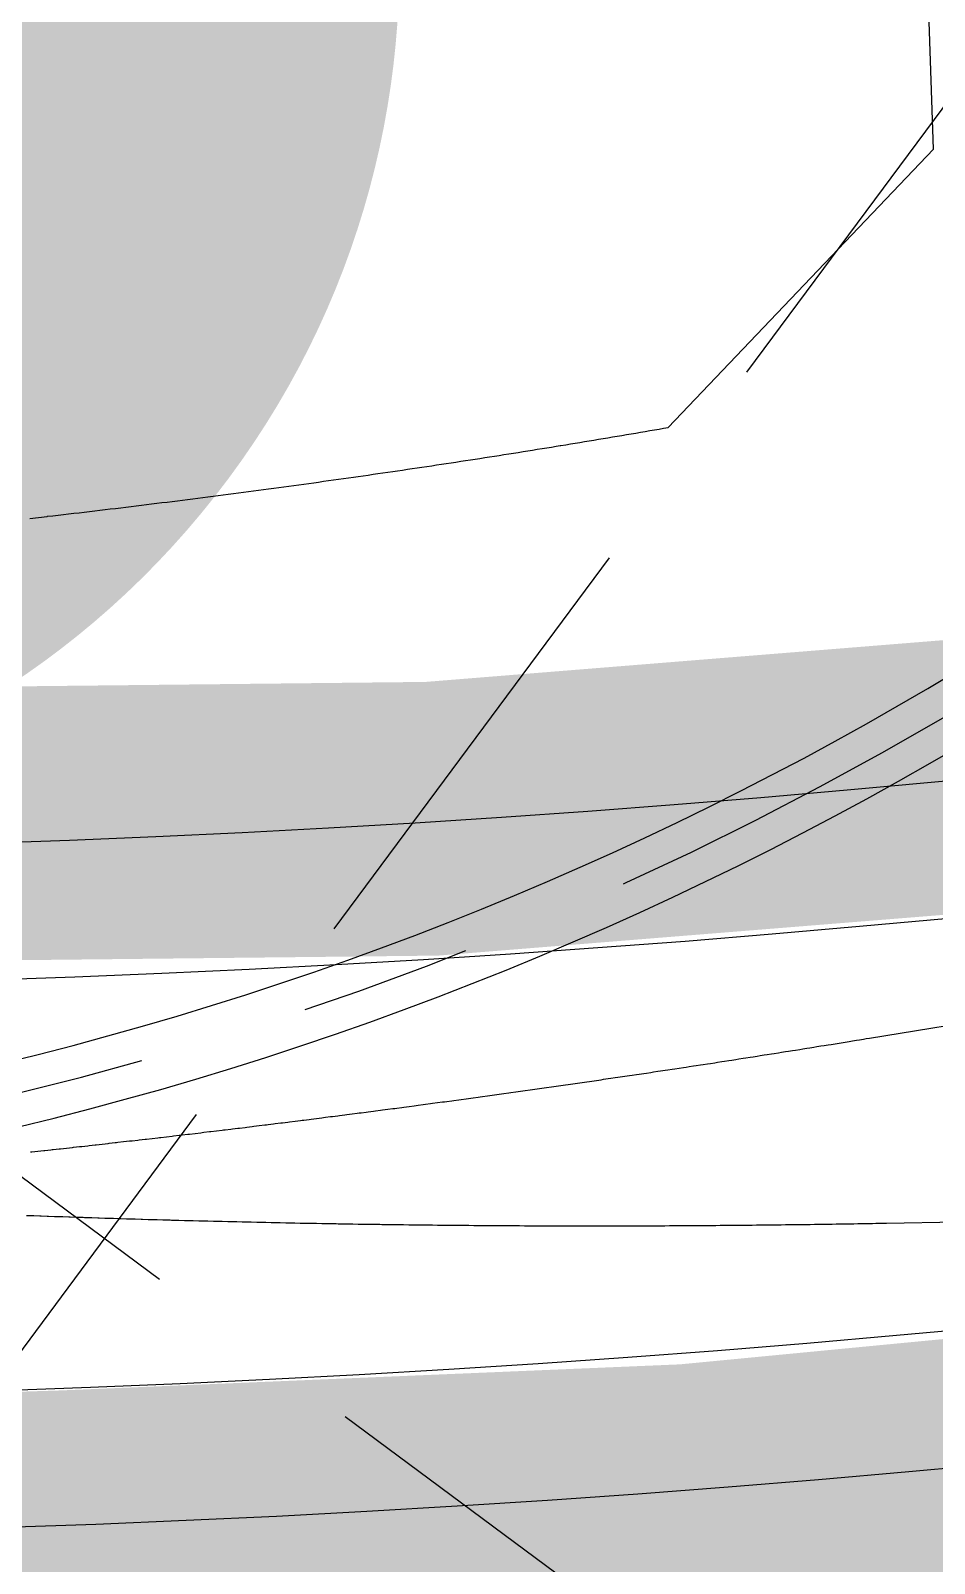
# Model space of a CAD drawing. Header units: feet. Extents: x 2260 to 6199, y 3666 to 7344.
# Drawn here: x 4580.53 to 4606.93, y 5883.81 to 5928.59 of the extents above; entities that cross this region are included whole.
import ezdxf

# ---------------------------------------------------------------- set-up
doc = ezdxf.new("R2010")
doc.units = ezdxf.units.FT
doc.header["$LTSCALE"] = 40
doc.header["$MEASUREMENT"] = 0
doc.linetypes.add('CENTER2', pattern=[1.125, 0.75, -0.125, 0.125, -0.125])
doc.linetypes.add('HIDDEN', pattern=[0.375, 0.25, -0.125])
for name, color, linetype in [('ALTURA LOGO', 4, 'CONTINUOUS'), ('CL-STORM', 4, 'CENTER2'), ('EOP-PROP', 4, 'CONTINUOUS'), ('EROSION BLANKETS', 84, 'CONTINUOUS'), ('GRID', 254, 'HIDDEN'), ('lots-line', 4, 'CONTINUOUS'), ('PC', 43, 'CONTINUOUS'), ('STORM', 3, 'CONTINUOUS')]:
    doc.layers.add(name, color=color, linetype=linetype)

msp = doc.modelspace()

# ---------------------------------------------------------------- hatches: boundary and pattern name
at = {"layer": 'ALTURA LOGO'}
h = msp.add_hatch(color=42, dxfattribs=at)
edge = h.paths.add_edge_path()
edge.add_ellipse((4566.048098863535, 5930.576844695034), major_axis=(15.0802862056227, 20.25752949458134), ratio=0.9999999996471769, start_angle=-89.99954055838653, end_angle=90.00045944161347)
edge.add_ellipse((4566.048098863535, 5930.576844695034), major_axis=(15.08009528975622, 20.25767161643099), ratio=0.9999999996472488, start_angle=89.99991946288667, end_angle=269.9999194628866)
h.paths.add_polyline_path([(4541.5866082233, 5935.819804523125), (4577.767730627596, 5908.885989766231), (4591.138915878781, 5926.847964133039), (4554.957793474482, 5953.781778889932)], flags=24)

# ---------------------------------------------------------------- linework, layer by layer
at = {"layer": 'CL-STORM', "color": 7}
msp.add_arc((4556.480311031793, 5994.709623215951), 99.99999999999999, 268.6520138450401, 346.7364446423301, dxfattribs=at)
at = {"layer": 'EOP-PROP', "color": 7}
for p, q in [((4604.745066392089, 5902.421053691866), (4612.952877637627, 5903.164097946541)), ((4604.745066392089, 5902.421053691866), (4612.952877637627, 5903.164097946541)), ((4605.826988990424, 5890.469926402308), (4614.034800235951, 5891.212970656987)), ((4605.826988990424, 5890.469926402308), (4614.034800235951, 5891.212970656987))]:
    msp.add_line(p, q, dxfattribs=at)
for radius in [444.0000000000001, 444.0000000000001, 456.0000000000001, 456.0000000000001]:
    msp.add_arc((4564.713930253709, 6344.612763405505), radius, 233.3765157533149, 275.1728242940585, dxfattribs=at)
at = {"layer": 'EROSION BLANKETS', "const_width": 8}
for points in [[(3976.07697281729, 6221.860891321484), (3990.921067995855, 6222.850620220181), (4004.588940466997, 6212.726824822926), (4023.040570406974, 6199.059699478245), (4312.282435518051, 5984.600560354105), (4335.451001150367, 5969.375620699587), (4378.944148134223, 5945.549612032099), (4411.449129972874, 5932.511813024321), (4447.021296760499, 5920.790350092877), (4482.489105556466, 5912.78631665584), (4519.388074029424, 5907.071729328345), (4547.133870978635, 5905.068159678045), (4592.24905532148, 5905.561146958533), (4612.557086809073, 5907.198583053639), (4624.329586140925, 5910.342696994973), (4625.150086756337, 5910.714857580622), (4625.254241261802, 5910.855473865536)], [(4538.354586651667, 5764.571742322429), (4545.473535548074, 5764.109232733957), (4559.80943391696, 5764.301865066312), (4600.400537431116, 5765.31931637557), (4625.817883839356, 5767.395382336595), (4632.820904018487, 5769.65968674022), (4636.12054143885, 5772.963939562059), (4639.073549350936, 5776.950718627114), (4639.795206668021, 5781.951592882732), (4639.385987721731, 5787.151366877108), (4630.918254520496, 5880.765626947914), (4630.544902603006, 5882.543776373802), (4629.232860193829, 5884.829536156019), (4627.988516315022, 5885.938899718549), (4623.968937544998, 5886.851487308212), (4614.129482726895, 5887.006890814652), (4599.772809094935, 5885.627946621517), (4581.549283205757, 5884.860750652551), (4568.665246161504, 5884.45573936494), (4552.516101667176, 5884.967586106051), (4544.459650036399, 5884.740855951925)]]:
    msp.add_lwpolyline(points, dxfattribs=at)
at = {"layer": 'GRID', "linetype": 'HIDDEN', "ltscale": 1.35}
for p, q in [((3239.497969557759, 6889.005149292946), (5841.931008377178, 4959.833687638774)), ((4862.730234027256, 6271.076287622644), (3773.544401454461, 4801.775475101302))]:
    msp.add_line(p, q, dxfattribs=at)
at = {"layer": 'lots-line', "color": 7}
for p, q in [((4604.384425525978, 5906.404762788386), (4618.567800416288, 5907.688768342228)), ((4604.384425525978, 5906.404762788386), (4618.567800416288, 5907.688768342228)), ((4606.187629856536, 5886.486217305789), (4620.371004746846, 5887.770222859632)), ((4606.187629856536, 5886.486217305789), (4610.830223307217, 5886.906506258242))]:
    msp.add_line(p, q, dxfattribs=at)
for radius in [440.0000000000001, 440.0000000000001, 460.0000000000001, 460.0000000000001]:
    msp.add_arc((4564.713930253709, 6344.612763405505), radius, 233.3765157533149, 275.1728242940585, dxfattribs=at)
at = {"layer": 'PC', "color": 43, "flags": 128}
for points, elevation in [([(4580.506123409852, 5914.338830092768), (4581.015675052532, 5914.396696340546), (4581.023661237607, 5914.397731568268), (4581.177548237328, 5914.415363189329), (4581.330954491737, 5914.433036432082), (4581.484197796587, 5914.450760550306), (4581.637278375639, 5914.468535463034), (4581.790196452192, 5914.486361089458), (4581.942952249075, 5914.504237348923), (4582.095545988649, 5914.522164160932), (4582.247977892812, 5914.540141445137), (4582.400248183012, 5914.558169121344), (4582.552357080217, 5914.576247109513), (4582.704304804936, 5914.594375329753), (4582.856091577232, 5914.612553702327), (4583.007717616699, 5914.630782147648), (4583.159183142459, 5914.64906058628), (4583.310488373212, 5914.66738893894), (4583.461633527182, 5914.685767126496), (4583.612618822133, 5914.704195069956), (4583.763444475388, 5914.722672690489), (4583.914110703821, 5914.741199909407), (4584.064617723841, 5914.759776648171), (4584.214965751434, 5914.778402828393), (4584.365155002108, 5914.797078371829), (4584.515185690932, 5914.815803200385), (4584.665058032544, 5914.834577236112), (4584.81477224114, 5914.85340040121), (4584.964328530445, 5914.872272618026), (4585.113727113764, 5914.891193809045), (4585.262968203958, 5914.910163896909), (4585.412052013447, 5914.929182804398), (4585.560978754196, 5914.948250454436), (4585.709748637764, 5914.967366770096), (4585.858361875261, 5914.986531674595), (4586.006818677347, 5915.005745091288), (4586.155119254261, 5915.025006943677), (4586.303263815812, 5915.044317155409), (4586.451252571365, 5915.063675650268), (4586.599085729867, 5915.083082352185), (4586.746763499831, 5915.102537185229), (4586.894286089335, 5915.122040073614), (4587.041653706036, 5915.141590941695), (4587.188866557175, 5915.161189713964), (4587.335924849543, 5915.180836315057), (4587.482828789519, 5915.200530669747), (4587.629578583074, 5915.220272702951), (4587.77617443573, 5915.240062339721), (4587.922616552616, 5915.259899505248), (4588.068905138421, 5915.279784124863), (4588.215040397406, 5915.29971612404), (4588.36102253345, 5915.319695428379), (4588.506851749993, 5915.339721963631), (4588.652528250057, 5915.359795655673), (4588.798052236254, 5915.379916430524), (4588.943423910782, 5915.400084214343), (4589.088643475437, 5915.420298933418), (4589.233711131592, 5915.440560514174), (4589.378627080207, 5915.460868883175), (4589.523391521834, 5915.481223967118), (4589.668004656636, 5915.501625692837), (4589.81246668435, 5915.522073987298), (4589.956777804313, 5915.542568777595), (4590.100938215447, 5915.563109990973), (4590.24494811629, 5915.583697554791), (4590.388807704962, 5915.60433139655), (4590.532517179188, 5915.625011443888), (4590.676076736292, 5915.645737624565), (4590.819486573185, 5915.666509866484), (4590.962746886403, 5915.687328097672), (4591.105857872064, 5915.708192246284), (4591.248819725904, 5915.729102240618), (4591.391632643251, 5915.750058009096), (4591.534296819043, 5915.771059480268), (4591.676812447834, 5915.792106582818), (4591.819179723766, 5915.813199245557), (4591.961398840596, 5915.834337397427), (4592.103469991709, 5915.8555209675), (4592.245393370081, 5915.876749884972), (4592.3871691683, 5915.898024079174), (4592.528797578579, 5915.919343479562), (4592.670278792721, 5915.940708015715), (4592.811613002165, 5915.96211761735), (4592.952800397968, 5915.9835722143), (4593.093841170777, 5916.005071736533), (4593.23473551088, 5916.026616114137), (4593.375483608175, 5916.048205277335), (4593.516085652175, 5916.069839156463), (4593.656541832036, 5916.091517681997), (4593.796852336501, 5916.113240784523), (4593.937017353951, 5916.135008394767), (4594.077037072399, 5916.156820443569), (4594.216911679458, 5916.178676861896), (4594.356641362398, 5916.200577580841), (4594.496226308096, 5916.222522531619), (4594.635666703045, 5916.244511645569), (4594.774962733386, 5916.26654485415), (4594.914114584877, 5916.288622088949), (4595.053122442916, 5916.310743281671), (4595.191986492532, 5916.332908364146), (4595.330706918351, 5916.355117268322), (4595.469283904685, 5916.377369926276), (4595.607717635444, 5916.399666270197), (4595.746008294188, 5916.4220062324), (4595.884156064088, 5916.444389745318), (4596.002515878717, 5916.463251545058), (4596.022161127989, 5916.466816741511), (4596.160023668342, 5916.48928715365), (4596.297743867242, 5916.511800914532), (4596.435321906441, 5916.534357957067), (4596.572757967299, 5916.556958214292), (4596.710052230848, 5916.579601619357), (4596.84720487775, 5916.602288105534), (4596.984216088299, 5916.62501760621), (4597.121086042445, 5916.647790054895), (4597.257814919776, 5916.670605385207), (4597.394402899531, 5916.693463530892), (4597.53085016058, 5916.716364425809), (4597.667156881459, 5916.739308003929), (4597.803323240345, 5916.762294199349), (4597.939349415058, 5916.785322946274), (4598.075235583075, 5916.80839417903), (4598.210981921514, 5916.831507832055), (4598.346588607156, 5916.854663839901), (4598.482055816424, 5916.877862137244), (4598.6173837254, 5916.901102658863), (4598.752572509825, 5916.924385339662), (4598.887622345072, 5916.947710114651), (4599.022533406191, 5916.971076918957), (4599.156989679125, 5916.994457864229), (4606.908922956695, 5925.120958778754), (4605.88762308577, 5955.220155739403)], 549), ([(4580.506123409852, 5914.338830092768), (4581.015675052532, 5914.396696340546), (4581.023661237607, 5914.397731568268), (4581.177548237328, 5914.415363189329), (4581.330954491737, 5914.433036432082), (4581.484197796587, 5914.450760550306), (4581.637278375639, 5914.468535463034), (4581.790196452192, 5914.486361089458), (4581.942952249075, 5914.504237348923), (4582.095545988649, 5914.522164160932), (4582.247977892812, 5914.540141445137), (4582.400248183012, 5914.558169121344), (4582.552357080217, 5914.576247109513), (4582.704304804936, 5914.594375329753), (4582.856091577232, 5914.612553702327), (4583.007717616699, 5914.630782147648), (4583.159183142459, 5914.64906058628), (4583.310488373212, 5914.66738893894), (4583.461633527182, 5914.685767126496), (4583.612618822133, 5914.704195069956), (4583.763444475388, 5914.722672690489), (4583.914110703821, 5914.741199909407), (4584.064617723841, 5914.759776648171), (4584.214965751434, 5914.778402828393), (4584.365155002108, 5914.797078371829), (4584.515185690932, 5914.815803200385), (4584.665058032544, 5914.834577236112), (4584.81477224114, 5914.85340040121), (4584.964328530445, 5914.872272618026), (4585.113727113764, 5914.891193809045), (4585.262968203958, 5914.910163896909), (4585.412052013447, 5914.929182804398), (4585.560978754196, 5914.948250454436), (4585.709748637764, 5914.967366770096), (4585.858361875261, 5914.986531674595), (4586.006818677347, 5915.005745091288), (4586.155119254261, 5915.025006943677), (4586.303263815812, 5915.044317155409), (4586.451252571365, 5915.063675650268), (4586.599085729867, 5915.083082352185), (4586.746763499831, 5915.102537185229), (4586.894286089335, 5915.122040073614), (4587.041653706036, 5915.141590941695), (4587.188866557175, 5915.161189713964), (4587.335924849543, 5915.180836315057), (4587.482828789519, 5915.200530669747), (4587.629578583074, 5915.220272702951), (4587.77617443573, 5915.240062339721), (4587.922616552616, 5915.259899505248), (4588.068905138421, 5915.279784124863), (4588.215040397406, 5915.29971612404), (4588.36102253345, 5915.319695428379), (4588.506851749993, 5915.339721963631), (4588.652528250057, 5915.359795655673), (4588.798052236254, 5915.379916430524), (4588.943423910782, 5915.400084214343), (4589.088643475437, 5915.420298933418), (4589.233711131592, 5915.440560514174), (4589.378627080207, 5915.460868883175), (4589.523391521834, 5915.481223967118), (4589.668004656636, 5915.501625692837), (4589.81246668435, 5915.522073987298), (4589.956777804313, 5915.542568777595), (4590.100938215447, 5915.563109990973), (4590.24494811629, 5915.583697554791), (4590.388807704962, 5915.60433139655), (4590.532517179188, 5915.625011443888), (4590.676076736292, 5915.645737624565), (4590.819486573185, 5915.666509866484), (4590.962746886403, 5915.687328097672), (4591.105857872064, 5915.708192246284), (4591.248819725904, 5915.729102240618), (4591.391632643251, 5915.750058009096), (4591.534296819043, 5915.771059480268), (4591.676812447834, 5915.792106582818), (4591.819179723766, 5915.813199245557), (4591.961398840596, 5915.834337397427), (4592.103469991709, 5915.8555209675), (4592.245393370081, 5915.876749884972), (4592.3871691683, 5915.898024079174), (4592.528797578579, 5915.919343479562), (4592.670278792721, 5915.940708015715), (4592.811613002165, 5915.96211761735), (4592.952800397968, 5915.9835722143), (4593.093841170777, 5916.005071736533), (4593.23473551088, 5916.026616114137), (4593.375483608175, 5916.048205277335), (4593.516085652175, 5916.069839156463), (4593.656541832036, 5916.091517681997), (4593.796852336501, 5916.113240784523), (4593.937017353951, 5916.135008394767), (4594.077037072399, 5916.156820443569), (4594.216911679458, 5916.178676861896), (4594.356641362398, 5916.200577580841), (4594.496226308096, 5916.222522531619), (4594.635666703045, 5916.244511645569), (4594.774962733386, 5916.26654485415), (4594.914114584877, 5916.288622088949), (4595.053122442916, 5916.310743281671), (4595.191986492532, 5916.332908364146), (4595.330706918351, 5916.355117268322), (4595.469283904685, 5916.377369926276), (4595.607717635444, 5916.399666270197), (4595.746008294188, 5916.4220062324), (4595.884156064088, 5916.444389745318), (4596.002515878717, 5916.463251545058), (4596.022161127989, 5916.466816741511), (4596.160023668342, 5916.48928715365), (4596.297743867242, 5916.511800914532), (4596.435321906441, 5916.534357957067), (4596.572757967299, 5916.556958214292), (4596.710052230848, 5916.579601619357), (4596.84720487775, 5916.602288105534), (4596.984216088299, 5916.62501760621), (4597.121086042445, 5916.647790054895), (4597.257814919776, 5916.670605385207), (4597.394402899531, 5916.693463530892), (4597.53085016058, 5916.716364425809), (4597.667156881459, 5916.739308003929), (4597.803323240345, 5916.762294199349), (4597.939349415058, 5916.785322946274), (4598.075235583075, 5916.80839417903), (4598.210981921514, 5916.831507832055), (4598.346588607156, 5916.854663839901), (4598.482055816424, 5916.877862137244), (4598.6173837254, 5916.901102658863), (4598.752572509825, 5916.924385339662), (4598.887622345072, 5916.947710114651), (4599.022533406191, 5916.971076918957), (4599.156989679125, 5916.994457864229), (4606.908922956695, 5925.120958778754), (4605.88762308577, 5955.220155739403)], 549), ([(4580.528802581263, 5895.826076110499), (4580.561088975121, 5895.829586524301), (4580.737878526167, 5895.848635699246), (4580.913775563781, 5895.8676713921), (4580.946936847262, 5895.871292686104), (4581.12229789662, 5895.890353244445), (4581.155977499176, 5895.894047059529), (4581.189826847428, 5895.897775407963), (4581.365000436547, 5895.916898807956), (4581.399370647733, 5895.920700776137), (4581.574005614022, 5895.939847919803), (4581.747758791563, 5895.9589800955), (4581.782992986244, 5895.962894383462), (4581.956210238649, 5895.982049438645), (4581.991962507866, 5895.986038187309), (4582.027894937474, 5895.990063938765), (4582.200914133562, 5896.0092793197), (4582.237367178046, 5896.013380640118), (4582.409847817998, 5896.032617768961), (4582.44682141449, 5896.036795145544), (4582.61876351585, 5896.056053523405), (4582.789837237677, 5896.07529513225), (4582.827661181805, 5896.079586571322), (4582.998199065207, 5896.098848577612), (4583.036540770553, 5896.103216900978), (4583.07507564245, 5896.107625368821), (4583.245402236796, 5896.126944500622), (4583.414868498846, 5896.146245812796), (4583.454245535234, 5896.150769358481), (4583.493820936804, 5896.15533432238), (4583.663070620587, 5896.174691462758), (4583.703166189787, 5896.179335405121), (4583.871877447569, 5896.198710801638), (4583.912493119141, 5896.203434209361), (4584.080665970912, 5896.22282736328), (4584.247989221934, 5896.242201331796), (4584.289436145343, 5896.247041135835), (4584.331091824521, 5896.251924934802), (4584.49818792561, 5896.271352107413), (4584.664439792506, 5896.29075942674), (4584.706921266458, 5896.29576026612), (4584.87263747285, 5896.315183516595), (4584.915636122641, 5896.320265600034), (4584.958851315258, 5896.325393636511), (4585.124332448926, 5896.344868097211), (4585.168067345198, 5896.350078519516), (4585.333010200078, 5896.369567745685), (4585.497119555363, 5896.38903581285), (4585.541669330874, 5896.394364533478), (4585.586443431176, 5896.399741187157), (4585.7503097961, 5896.419258448578), (4585.795603396094, 5896.424718947712), (4585.958931550547, 5896.444249478961), (4586.1214342576, 5896.463757898186), (4586.167534549009, 5896.469337612582), (4586.213866942031, 5896.474967261934), (4586.376118746298, 5896.494522837365), (4586.422970431975, 5896.50023779139), (4586.584684097219, 5896.519805141226), (4586.632055005865, 5896.525605886236), (4586.793230556597, 5896.545184512051), (4586.84112061817, 5896.551071534312), (4587.00175807926, 5896.570660937709), (4587.050167223388, 5896.57663472344), (4587.210266620035, 5896.59623440605), (4587.369556676692, 5896.61581013817), (4587.418756133769, 5896.621904904898), (4587.468203230515, 5896.628053676042), (4587.627226575312, 5896.647672422056), (4587.677192541439, 5896.653909415048), (4587.835677899514, 5896.673536945309), (4587.886162663281, 5896.679862646178), (4588.044110061242, 5896.69949846242), (4588.095113550571, 5896.705913357151), (4588.252523015367, 5896.725556961132), (4588.409136565842, 5896.745175151401), (4588.460916716763, 5896.751712429164), (4588.512957439613, 5896.758307169372), (4588.669291120316, 5896.777964854221), (4588.721850350444, 5896.784650245949), (4588.877646180919, 5896.804314223978), (4589.032654153621, 5896.823951940395), (4589.085981853472, 5896.830760526093), (4589.139577877484, 5896.837628678179), (4589.294298092879, 5896.857303748202), (4589.348412402821, 5896.864264009029), (4589.502594854058, 5896.883943877924), (4589.557227375461, 5896.890996733136), (4589.710872091925, 5896.910680902854), (4589.766022749988, 5896.91782683804), (4589.919129761414, 5896.937514810564), (4590.071462344398, 5896.957175158378), (4590.12736781746, 5896.96444558861), (4590.183554523058, 5896.971779140324), (4590.335586215004, 5896.991473224521), (4590.392290830796, 5896.998901312689), (4590.543784909001, 5897.01859770581), (4590.601007358824, 5897.026120815825), (4590.751963854405, 5897.045819019967), (4590.809704061748, 5897.053437637171), (4590.960123006183, 5897.073137154461), (4591.109780953495, 5897.09280774652), (4591.168262319306, 5897.100552096743), (4591.227037810808, 5897.108363184143), (4591.376381748761, 5897.128063834236), (4591.435674766212, 5897.135971884544), (4591.584481249527, 5897.155672354349), (4591.732534795376, 5897.17534314865), (4591.792560776602, 5897.183377644471), (4591.852888612019, 5897.191481075953), (4592.000620284992, 5897.211179691961), (4592.061465411736, 5897.219381541607), (4592.208659729704, 5897.239078484165), (4592.270022068888, 5897.247379236956), (4592.416679065758, 5897.267074008404), (4592.562593872301, 5897.286738139027), (4592.624678248176, 5897.295166251985), (4592.6870747742, 5897.303666265805), (4592.832657231994, 5897.323355202186), (4592.895570731742, 5897.331955573783), (4593.040615972247, 5897.351640846266), (4593.10404636547, 5897.360342060411), (4593.248554423988, 5897.380023171465), (4593.392331040246, 5897.399672716424), (4593.456472542269, 5897.408502165001), (4593.599714699336, 5897.428146825972), (4593.66437028215, 5897.437077814075), (4593.72935087089, 5897.446084463956), (4593.872247598706, 5897.465750105855), (4594.014420945869, 5897.485383513992), (4594.080104447013, 5897.494519027507), (4594.146118091941, 5897.503731724094), (4594.287940782154, 5897.523384566157), (4594.354470831914, 5897.532701012798), (4594.495756559225, 5897.552346708929), (4594.562802931182, 5897.561767390015), (4594.70355173332, 5897.581405442907), (4594.771114344508, 5897.590930842782), (4594.911326259554, 5897.610560755163), (4594.979405026663, 5897.620191358114), (4595.11908009304, 5897.639812632755), (4595.187674932415, 5897.649548923009), (4595.3268131889, 5897.669161062709), (4595.395924016554, 5897.679003524443), (4595.534525502262, 5897.698606032036), (4595.604152233867, 5897.70855514937), (4595.74221698827, 5897.728147527722), (4595.812359539155, 5897.738203784722), (4595.949887602066, 5897.757785536739), (4596.086719159092, 5897.77733299216), (4596.157537298803, 5897.787520046037), (4596.228711232886, 5897.79779203433), (4596.365166033641, 5897.817351042531), (4596.436855530962, 5897.827731622345), (4596.572773761756, 5897.847278513133), (4596.708003549743, 5897.866790537281), (4596.780360438317, 5897.877302444729), (4596.853080803689, 5897.887901659046), (4596.987926018511, 5897.90742282418), (4597.061161688017, 5897.918132081365), (4597.195470457526, 5897.937639638331), (4597.269221344124, 5897.948459422053), (4597.402993710565, 5897.967952874004), (4597.47725972687, 5897.978883667874), (4597.610495732836, 5897.998362517998), (4597.68527679112, 5898.009404805571), (4597.81797647955, 5898.028868557097), (4597.893272491754, 5898.040022821862), (4598.025435905932, 5898.059470978055), (4598.101246783649, 5898.070737703458), (4598.232873967212, 5898.090169767614), (4598.309199621704, 5898.101549437035), (4598.440290618629, 5898.120964912498), (4598.51713096081, 5898.132458009251), (4598.647685815427, 5898.151856399395), (4598.725040755878, 5898.163463406749), (4598.85505951286, 5898.182844214986), (4598.93292896182, 5898.194565616142), (4599.062411666187, 5898.213928345925), (4599.14079553356, 5898.225764624028), (4599.269742230682, 5898.24510877885), (4599.348640426027, 5898.257060416985), (4599.477051161615, 5898.27638550037), (4599.60481108417, 5898.295673354798), (4599.68433841428, 5898.307758497083), (4599.764264992901, 5898.319942304303), (4599.891603943962, 5898.339227755561), (4599.972044577209, 5898.351528371713), (4600.098847705964, 5898.370793262356), (4600.17980230204, 5898.383211170286), (4600.306069655589, 5898.402455003994), (4600.387538122366, 5898.41499068649), (4600.513269748159, 5898.434212966996), (4600.595251993163, 5898.446866906776), (4600.720447938997, 5898.46606713784), (4600.802943869418, 5898.478839817577), (4600.927604183433, 5898.498017503001), (4601.010613706118, 5898.510909405296), (4601.134738436807, 5898.530064048928), (4601.218261458272, 5898.543075656322), (4601.341850654466, 5898.562206762044), (4601.425887080882, 5898.575338557022), (4601.548940791764, 5898.594445628761), (4601.633490528963, 5898.607698093738), (4601.756008804066, 5898.62678063546), (4601.84107175755, 5898.640154252796), (4601.963054646743, 5898.659211768509), (4602.048630721666, 5898.6727070205), (4602.170078275172, 5898.691739014253), (4602.256167376353, 5898.705356383135), (4602.377079644742, 5898.724362359015), (4602.463681676661, 5898.738102326955), (4602.584058710844, 5898.757081789097), (4602.671173577643, 5898.770944838207), (4602.791015428887, 5898.789897290783), (4602.878643034369, 5898.803883903106), (4602.997949754274, 5898.822808850334), (4603.086090001905, 5898.836919507853), (4603.204861642429, 5898.855816453989), (4603.293514435336, 5898.870051638625), (4603.411751048779, 5898.888920087973), (4603.500916289743, 5898.903280281579), (4603.618617928755, 5898.922119738482), (4603.708295520231, 5898.936605422855), (4603.8254622378, 5898.955415391698), (4603.915652081901, 5898.97002704856), (4604.032283931368, 5898.988807033776), (4604.148324098151, 5899.007547068869), (4604.330297019242, 5899.03715969763), (4604.445859293903, 5899.055878229051), (4604.537585305165, 5899.070870693118), (4604.652612873812, 5899.089557754461), (4604.74485074276, 5899.10467811729), (4604.859343660128, 5899.123333213162), (4604.940788008643, 5899.136720919305), (4605.040912491498, 5899.153079946311), (4609.099076000333, 5899.816980944241)], 548), ([(4580.528802581263, 5895.826076110499), (4580.561088975121, 5895.829586524301), (4580.737878526167, 5895.848635699246), (4580.913775563781, 5895.8676713921), (4580.946936847262, 5895.871292686104), (4581.12229789662, 5895.890353244445), (4581.155977499176, 5895.894047059529), (4581.189826847428, 5895.897775407963), (4581.365000436547, 5895.916898807956), (4581.399370647733, 5895.920700776137), (4581.574005614022, 5895.939847919803), (4581.747758791563, 5895.9589800955), (4581.782992986244, 5895.962894383462), (4581.956210238649, 5895.982049438645), (4581.991962507866, 5895.986038187309), (4582.027894937474, 5895.990063938765), (4582.200914133562, 5896.0092793197), (4582.237367178046, 5896.013380640118), (4582.409847817998, 5896.032617768961), (4582.44682141449, 5896.036795145544), (4582.61876351585, 5896.056053523405), (4582.789837237677, 5896.07529513225), (4582.827661181805, 5896.079586571322), (4582.998199065207, 5896.098848577612), (4583.036540770553, 5896.103216900978), (4583.07507564245, 5896.107625368821), (4583.245402236796, 5896.126944500622), (4583.414868498846, 5896.146245812796), (4583.454245535234, 5896.150769358481), (4583.493820936804, 5896.15533432238), (4583.663070620587, 5896.174691462758), (4583.703166189787, 5896.179335405121), (4583.871877447569, 5896.198710801638), (4583.912493119141, 5896.203434209361), (4584.080665970912, 5896.22282736328), (4584.247989221934, 5896.242201331796), (4584.289436145343, 5896.247041135835), (4584.331091824521, 5896.251924934802), (4584.49818792561, 5896.271352107413), (4584.664439792506, 5896.29075942674), (4584.706921266458, 5896.29576026612), (4584.87263747285, 5896.315183516595), (4584.915636122641, 5896.320265600034), (4584.958851315258, 5896.325393636511), (4585.124332448926, 5896.344868097211), (4585.168067345198, 5896.350078519516), (4585.333010200078, 5896.369567745685), (4585.497119555363, 5896.38903581285), (4585.541669330874, 5896.394364533478), (4585.586443431176, 5896.399741187157), (4585.7503097961, 5896.419258448578), (4585.795603396094, 5896.424718947712), (4585.958931550547, 5896.444249478961), (4586.1214342576, 5896.463757898186), (4586.167534549009, 5896.469337612582), (4586.213866942031, 5896.474967261934), (4586.376118746298, 5896.494522837365), (4586.422970431975, 5896.50023779139), (4586.584684097219, 5896.519805141226), (4586.632055005865, 5896.525605886236), (4586.793230556597, 5896.545184512051), (4586.84112061817, 5896.551071534312), (4587.00175807926, 5896.570660937709), (4587.050167223388, 5896.57663472344), (4587.210266620035, 5896.59623440605), (4587.369556676692, 5896.61581013817), (4587.418756133769, 5896.621904904898), (4587.468203230515, 5896.628053676042), (4587.627226575312, 5896.647672422056), (4587.677192541439, 5896.653909415048), (4587.835677899514, 5896.673536945309), (4587.886162663281, 5896.679862646178), (4588.044110061242, 5896.69949846242), (4588.095113550571, 5896.705913357151), (4588.252523015367, 5896.725556961132), (4588.409136565842, 5896.745175151401), (4588.460916716763, 5896.751712429164), (4588.512957439613, 5896.758307169372), (4588.669291120316, 5896.777964854221), (4588.721850350444, 5896.784650245949), (4588.877646180919, 5896.804314223978), (4589.032654153621, 5896.823951940395), (4589.085981853472, 5896.830760526093), (4589.139577877484, 5896.837628678179), (4589.294298092879, 5896.857303748202), (4589.348412402821, 5896.864264009029), (4589.502594854058, 5896.883943877924), (4589.557227375461, 5896.890996733136), (4589.710872091925, 5896.910680902854), (4589.766022749988, 5896.91782683804), (4589.919129761414, 5896.937514810564), (4590.071462344398, 5896.957175158378), (4590.12736781746, 5896.96444558861), (4590.183554523058, 5896.971779140324), (4590.335586215004, 5896.991473224521), (4590.392290830796, 5896.998901312689), (4590.543784909001, 5897.01859770581), (4590.601007358824, 5897.026120815825), (4590.751963854405, 5897.045819019967), (4590.809704061748, 5897.053437637171), (4590.960123006183, 5897.073137154461), (4591.109780953495, 5897.09280774652), (4591.168262319306, 5897.100552096743), (4591.227037810808, 5897.108363184143), (4591.376381748761, 5897.128063834236), (4591.435674766212, 5897.135971884544), (4591.584481249527, 5897.155672354349), (4591.732534795376, 5897.17534314865), (4591.792560776602, 5897.183377644471), (4591.852888612019, 5897.191481075953), (4592.000620284992, 5897.211179691961), (4592.061465411736, 5897.219381541607), (4592.208659729704, 5897.239078484165), (4592.270022068888, 5897.247379236956), (4592.416679065758, 5897.267074008404), (4592.562593872301, 5897.286738139027), (4592.624678248176, 5897.295166251985), (4592.6870747742, 5897.303666265805), (4592.832657231994, 5897.323355202186), (4592.895570731742, 5897.331955573783), (4593.040615972247, 5897.351640846266), (4593.10404636547, 5897.360342060411), (4593.248554423988, 5897.380023171465), (4593.392331040246, 5897.399672716424), (4593.456472542269, 5897.408502165001), (4593.599714699336, 5897.428146825972), (4593.66437028215, 5897.437077814075), (4593.72935087089, 5897.446084463956), (4593.872247598706, 5897.465750105855), (4594.014420945869, 5897.485383513992), (4594.080104447013, 5897.494519027507), (4594.146118091941, 5897.503731724094), (4594.287940782154, 5897.523384566157), (4594.354470831914, 5897.532701012798), (4594.495756559225, 5897.552346708929), (4594.562802931182, 5897.561767390015), (4594.70355173332, 5897.581405442907), (4594.771114344508, 5897.590930842782), (4594.911326259554, 5897.610560755163), (4594.979405026663, 5897.620191358114), (4595.11908009304, 5897.639812632755), (4595.187674932415, 5897.649548923009), (4595.3268131889, 5897.669161062709), (4595.395924016554, 5897.679003524443), (4595.534525502262, 5897.698606032036), (4595.604152233867, 5897.70855514937), (4595.74221698827, 5897.728147527722), (4595.812359539155, 5897.738203784722), (4595.949887602066, 5897.757785536739), (4596.086719159092, 5897.77733299216), (4596.157537298803, 5897.787520046037), (4596.228711232886, 5897.79779203433), (4596.365166033641, 5897.817351042531), (4596.436855530962, 5897.827731622345), (4596.572773761756, 5897.847278513133), (4596.708003549743, 5897.866790537281), (4596.780360438317, 5897.877302444729), (4596.853080803689, 5897.887901659046), (4596.987926018511, 5897.90742282418), (4597.061161688017, 5897.918132081365), (4597.195470457526, 5897.937639638331), (4597.269221344124, 5897.948459422053), (4597.402993710565, 5897.967952874004), (4597.47725972687, 5897.978883667874), (4597.610495732836, 5897.998362517998), (4597.68527679112, 5898.009404805571), (4597.81797647955, 5898.028868557097), (4597.893272491754, 5898.040022821862), (4598.025435905932, 5898.059470978055), (4598.101246783649, 5898.070737703458), (4598.232873967212, 5898.090169767614), (4598.309199621704, 5898.101549437035), (4598.440290618629, 5898.120964912498), (4598.51713096081, 5898.132458009251), (4598.647685815427, 5898.151856399395), (4598.725040755878, 5898.163463406749), (4598.85505951286, 5898.182844214986), (4598.93292896182, 5898.194565616142), (4599.062411666187, 5898.213928345925), (4599.14079553356, 5898.225764624028), (4599.269742230682, 5898.24510877885), (4599.348640426027, 5898.257060416985), (4599.477051161615, 5898.27638550037), (4599.60481108417, 5898.295673354798), (4599.68433841428, 5898.307758497083), (4599.764264992901, 5898.319942304303), (4599.891603943962, 5898.339227755561), (4599.972044577209, 5898.351528371713), (4600.098847705964, 5898.370793262356), (4600.17980230204, 5898.383211170286), (4600.306069655589, 5898.402455003994), (4600.387538122366, 5898.41499068649), (4600.513269748159, 5898.434212966996), (4600.595251993163, 5898.446866906776), (4600.720447938997, 5898.46606713784), (4600.802943869418, 5898.478839817577), (4600.927604183433, 5898.498017503001), (4601.010613706118, 5898.510909405296), (4601.134738436807, 5898.530064048928), (4601.218261458272, 5898.543075656322), (4601.341850654466, 5898.562206762044), (4601.425887080882, 5898.575338557022), (4601.548940791764, 5898.594445628761), (4601.633490528963, 5898.607698093738), (4601.756008804066, 5898.62678063546), (4601.84107175755, 5898.640154252796), (4601.963054646743, 5898.659211768509), (4602.048630721666, 5898.6727070205), (4602.170078275172, 5898.691739014253), (4602.256167376353, 5898.705356383135), (4602.377079644742, 5898.724362359015), (4602.463681676661, 5898.738102326955), (4602.584058710844, 5898.757081789097), (4602.671173577643, 5898.770944838207), (4602.791015428887, 5898.789897290783), (4602.878643034369, 5898.803883903106), (4602.997949754274, 5898.822808850334), (4603.086090001905, 5898.836919507853), (4603.204861642429, 5898.855816453989), (4603.293514435336, 5898.870051638625), (4603.411751048779, 5898.888920087973), (4603.500916289743, 5898.903280281579), (4603.618617928755, 5898.922119738482), (4603.708295520231, 5898.936605422855), (4603.8254622378, 5898.955415391698), (4603.915652081901, 5898.97002704856), (4604.032283931368, 5898.988807033776), (4604.148324098151, 5899.007547068869), (4604.330297019242, 5899.03715969763), (4604.445859293903, 5899.055878229051), (4604.537585305165, 5899.070870693118), (4604.652612873812, 5899.089557754461), (4604.74485074276, 5899.10467811729), (4604.859343660128, 5899.123333213162), (4604.940788008643, 5899.136720919305), (4605.040912491498, 5899.153079946311), (4609.099076000333, 5899.816980944241)], 548), ([(4609.685263232977, 5893.814368296077), (4605.531142848609, 5893.737900144021), (4605.429704566582, 5893.736053598044), (4605.333262400869, 5893.73420998725), (4605.217280990633, 5893.732149622087), (4605.121377465259, 5893.730361118322), (4605.004862650748, 5893.728345715489), (4604.909497796029, 5893.726611815174), (4604.792449594055, 5893.724641872509), (4604.69762343996, 5893.72296207205), (4604.580041867691, 5893.721038087379), (4604.485754443832, 5893.719411883166), (4604.36763951878, 5893.717534354314), (4604.27389085442, 5893.715961242723), (4604.155242594446, 5893.714130667504), (4604.062032718493, 5893.712610144895), (4603.942851141808, 5893.710827021114), (4603.850180082824, 5893.70935858383), (4603.730465207983, 5893.707623409294), (4603.638332994168, 5893.706206553665), (4603.518084840081, 5893.704519826163), (4603.426491499285, 5893.703154048506), (4603.305710085204, 5893.701516265825), (4603.214655644925, 5893.700201062434), (4603.09334099046, 5893.698612722361), (4603.002825477843, 5893.697347589526), (4602.880977602946, 5893.695809189828), (4602.791001044779, 5893.694593623814), (4602.668619969752, 5893.693105662256), (4602.579182392478, 5893.691939159323), (4602.456268137972, 5893.690502133662), (4602.367369567672, 5893.689384190053), (4602.243922154685, 5893.687998598037), (4602.155562617095, 5893.68692870998), (4602.031582066975, 5893.685595049348), (4601.943761587472, 5893.684572713059), (4601.819247921917, 5893.683291481542), (4601.731966525528, 5893.682316193223), (4601.606919766583, 5893.681087888543), (4601.520177477983, 5893.680159144383), (4601.394597648041, 5893.678984264251), (4601.308394491547, 5893.678101560429), (4601.182281613352, 5893.67698060255), (4601.096617612935, 5893.676143435227), (4600.969971709576, 5893.675076897295), (4600.884846888845, 5893.674284762625), (4600.757667983768, 5893.67327314232), (4600.673082365989, 5893.672525536445), (4600.545370482974, 5893.671569331439), (4600.461324091054, 5893.670865750487), (4600.333079254245, 5893.669965458445), (4600.249572110739, 5893.66930539853), (4600.120794344616, 5893.66846151711), (4600.037826471726, 5893.667844474336), (4599.908515801127, 5893.667057501172), (4599.826087220701, 5893.666482971636), (4599.696243670806, 5893.665753404363), (4599.614354404343, 5893.665220884147), (4599.48397800069, 5893.664549220384), (4599.402628069327, 5893.664058205558), (4599.271718837791, 5893.663444942915), (4599.190908262321, 5893.662994929545), (4599.059466229131, 5893.662440565615), (4598.979195029992, 5893.662031049749), (4598.847220221725, 5893.661536082119), (4598.767488419, 5893.661166559798), (4598.634980862586, 5893.660731486043), (4598.555788476, 5893.6604014533), (4598.422748198712, 5893.660026770976), (4598.344095247646, 5893.659735723832), (4598.210522277105, 5893.65942193049), (4598.132408780587, 5893.659169364961), (4597.998303144764, 5893.658916958133), (4597.92072912146, 5893.65870237022), (4597.786090848676, 5893.65851184743), (4597.709056316906, 5893.658334733125), (4597.573885435831, 5893.658206591889), (4597.497390413561, 5893.658066447177), (4597.361686953212, 5893.658001184984), (4597.28573145805, 5893.657897505841), (4597.149495447791, 5893.657895620177), (4597.074079497002, 5893.657827902575), (4596.937310966551, 5893.657889890907), (4596.862434577032, 5893.657857630804), (4596.725133556452, 5893.657983990587), (4596.650796744758, 5893.657986683936), (4596.512963264456, 5893.65817791261), (4596.43916604679, 5893.65821505536), (4596.300800137528, 5893.658471650354), (4596.227542529733, 5893.658542738434), (4596.088644222621, 5893.658865197157), (4596.015926240188, 5893.658969726503), (4595.876495566684, 5893.65935854635), (4595.804317224757, 5893.659496012884), (4595.66435421666, 5893.659951691241), (4595.592715530023, 5893.660121590879), (4595.452220219497, 5893.660644625109), (4595.381121202581, 5893.660846453759), (4595.24009362212, 5893.661437341219), (4595.16953428901, 5893.661670594784), (4595.027974471467, 5893.662329832802), (4594.957954835888, 5893.662594007184), (4594.815862814466, 5893.66332209308), (4594.746382889788, 5893.663616684168), (4594.603758698031, 5893.664414115248), (4594.53481849728, 5893.664738618923), (4594.391662169088, 5893.665605892473), (4594.323261704929, 5893.665959804621), (4594.17957327454, 5893.666897417912), (4594.111712559289, 5893.667280234404), (4593.967492061302, 5893.668288684685), (4593.900171106918, 5893.668699901395), (4593.755418576274, 5893.669779685906), (4593.688637394366, 5893.670218798698), (4593.543352866353, 5893.671370414655), (4593.477111468177, 5893.671836919388), (4593.331294978435, 5893.673060863995), (4593.265593374888, 5893.673554256523), (4593.119244959405, 5893.674851026964), (4593.05408316104, 5893.675370803145), (4592.907202856148, 5893.676740896583), (4592.842580873158, 5893.677286552259), (4592.695168715542, 5893.678730465847), (4592.631086557769, 5893.679301496863), (4592.483142584464, 5893.680819727729), (4592.419600261398, 5893.681415629929), (4592.271124509779, 5893.683008675182), (4592.208122030554, 5893.6836289444), (4592.059114538354, 5893.685297301132), (4591.996651911752, 5893.685941433205), (4591.847112717049, 5893.687685598488), (4591.7851899515, 5893.688353089251), (4591.635119092715, 5893.69017356014), (4591.573736196298, 5893.690863905417), (4591.423133712206, 5893.692761178951), (4591.36229069264, 5893.693473874567), (4591.211156622364, 5893.695448447758), (4591.15085348702, 5893.696182989541), (4590.999187870032, 5893.698235359384), (4590.939424625925, 5893.698991243155), (4590.78722750204, 5893.701121906625), (4590.728004155836, 5893.701898628206), (4590.575275565222, 5893.704108082257), (4590.516592123231, 5893.704905137466), (4590.363332106404, 5893.707193879036), (4590.305188574582, 5893.708010763692), (4590.151397172404, 5893.710379289686), (4590.093793556354, 5893.711215499607), (4589.939470810038, 5893.713664306929), (4589.882407115007, 5893.714519337928), (4589.727553066116, 5893.717048923443), (4589.671029297006, 5893.717922271337), (4589.515643987448, 5893.720533131896), (4589.459660148798, 5893.721424292499), (4589.303743620824, 5893.72411692493), (4589.248299716834, 5893.725025394059), (4589.09185201305, 5893.72780029517), (4589.03694804755, 5893.728725568637), (4588.879969210914, 5893.731583235214), (4588.825605187388, 5893.732524808836), (4588.668095261197, 5893.735465737641), (4588.614271182782, 5893.736423107232), (4588.456230210684, 5893.739447795002), (4588.402946080155, 5893.74042045638), (4588.244374106149, 5893.743529399837), (4588.191629925927, 5893.744516848818), (4588.032526994363, 5893.747710544652), (4587.980322766524, 5893.748712277057), (4587.820688922091, 5893.751991221942), (4587.769024648353, 5893.753006733587), (4587.608859936091, 5893.756371424171), (4587.55773561782, 5893.757400210877), (4587.397040083121, 5893.760851143787), (4587.346455721332, 5893.761892701377), (4587.185229409935, 5893.765430373211), (4587.135185005279, 5893.766484197514), (4586.973427963268, 5893.770109104847), (4586.923923516057, 5893.771174691686), (4586.761635789871, 5893.774887331073), (4586.712671300053, 5893.77596417628), (4586.54985293647, 5893.77976504425), (4586.501428403651, 5893.780852643657), (4586.338079449802, 5893.784742236713), (4586.290194873224, 5893.785840086153), (4586.126315376588, 5893.789818900776), (4586.078970755141, 5893.790926496087), (4585.914560763542, 5893.794995028727), (4585.867756095774, 5893.796111865755), (4585.702815657392, 5893.800270612843), (4585.656550941483, 5893.801396187429), (4585.491080104837, 5893.805645645367), (4585.445355338622, 5893.806779453363), (4585.279354152581, 5893.811120118527), (4585.234169333544, 5893.812261655785), (4585.067637847329, 5893.816694024528), (4585.022992972593, 5893.817842786903), (4584.85593123577, 5893.822367355552), (4584.811826302111, 5893.823522838909), (4584.644234364591, 5893.828140103761), (4584.600669368432, 5893.829301803963), (4584.432547280482, 5893.83401226129), (4584.389522217888, 5893.835179674209), (4584.220870030117, 5893.839983820259), (4584.178384896803, 5893.84115644177), (4584.009202660169, 5893.846054772761), (4583.967257451497, 5893.847232098748), (4583.797545217303, 5893.852225110868), (4583.756139928282, 5893.853406637215), (4583.585897748188, 5893.858494826636), (4583.54503237347, 5893.859680049237), (4583.374260299473, 5893.864863912086), (4583.333934833364, 5893.866052326841), (4583.162632917817, 5893.87133235923), (4583.122847354266, 5893.872523462043), (4582.951015649862, 5893.877900160054), (4582.911769982463, 5893.879093446835), (4582.73940854225, 5893.884567306518), (4582.700702764248, 5893.885762273186), (4582.527811641618, 5893.891333790566), (4582.489645745902, 5893.892529933045), (4582.316224994598, 5893.898199604118), (4582.278598973705, 5893.89939641834), (4582.104648647813, 5893.905164739068), (4582.067562493924, 5893.906361720972), (4581.893082647884, 5893.912229187294), (4581.856536352832, 5893.913425832829), (4581.681527041425, 5893.919392940653), (4581.645520596685, 5893.920588745769), (4581.469981875044, 5893.92665599097), (4581.434515271745, 5893.927850451634), (4581.25844719535, 5893.93401833006), (4581.223520424255, 5893.93521094224), (4581.046923048935, 5893.941479949714), (4581.012536100471, 5893.942670209386), (4580.835409482394, 5893.94904084169), (4580.801562346628, 5893.950228244846), (4580.623906542323, 5893.956700997738), (4580.590599208956, 5893.957885040371), (4580.412414275292, 5893.964460409581)], 548), ([(4609.685263232977, 5893.814368296077), (4605.531142848609, 5893.737900144021), (4605.429704566582, 5893.736053598044), (4605.333262400869, 5893.73420998725), (4605.217280990633, 5893.732149622087), (4605.121377465259, 5893.730361118322), (4605.004862650748, 5893.728345715489), (4604.909497796029, 5893.726611815174), (4604.792449594055, 5893.724641872509), (4604.69762343996, 5893.72296207205), (4604.580041867691, 5893.721038087379), (4604.485754443832, 5893.719411883166), (4604.36763951878, 5893.717534354314), (4604.27389085442, 5893.715961242723), (4604.155242594446, 5893.714130667504), (4604.062032718493, 5893.712610144895), (4603.942851141808, 5893.710827021114), (4603.850180082824, 5893.70935858383), (4603.730465207983, 5893.707623409294), (4603.638332994168, 5893.706206553665), (4603.518084840081, 5893.704519826163), (4603.426491499285, 5893.703154048506), (4603.305710085204, 5893.701516265825), (4603.214655644925, 5893.700201062434), (4603.09334099046, 5893.698612722361), (4603.002825477843, 5893.697347589526), (4602.880977602946, 5893.695809189828), (4602.791001044779, 5893.694593623814), (4602.668619969752, 5893.693105662256), (4602.579182392478, 5893.691939159323), (4602.456268137972, 5893.690502133662), (4602.367369567672, 5893.689384190053), (4602.243922154685, 5893.687998598037), (4602.155562617095, 5893.68692870998), (4602.031582066975, 5893.685595049348), (4601.943761587472, 5893.684572713059), (4601.819247921917, 5893.683291481542), (4601.731966525528, 5893.682316193223), (4601.606919766583, 5893.681087888543), (4601.520177477983, 5893.680159144383), (4601.394597648041, 5893.678984264251), (4601.308394491547, 5893.678101560429), (4601.182281613352, 5893.67698060255), (4601.096617612935, 5893.676143435227), (4600.969971709576, 5893.675076897295), (4600.884846888845, 5893.674284762625), (4600.757667983768, 5893.67327314232), (4600.673082365989, 5893.672525536445), (4600.545370482974, 5893.671569331439), (4600.461324091054, 5893.670865750487), (4600.333079254245, 5893.669965458445), (4600.249572110739, 5893.66930539853), (4600.120794344616, 5893.66846151711), (4600.037826471726, 5893.667844474336), (4599.908515801127, 5893.667057501172), (4599.826087220701, 5893.666482971636), (4599.696243670806, 5893.665753404363), (4599.614354404343, 5893.665220884147), (4599.48397800069, 5893.664549220384), (4599.402628069327, 5893.664058205558), (4599.271718837791, 5893.663444942915), (4599.190908262321, 5893.662994929545), (4599.059466229131, 5893.662440565615), (4598.979195029992, 5893.662031049749), (4598.847220221725, 5893.661536082119), (4598.767488419, 5893.661166559798), (4598.634980862586, 5893.660731486043), (4598.555788476, 5893.6604014533), (4598.422748198712, 5893.660026770976), (4598.344095247646, 5893.659735723832), (4598.210522277105, 5893.65942193049), (4598.132408780587, 5893.659169364961), (4597.998303144764, 5893.658916958133), (4597.92072912146, 5893.65870237022), (4597.786090848676, 5893.65851184743), (4597.709056316906, 5893.658334733125), (4597.573885435831, 5893.658206591889), (4597.497390413561, 5893.658066447177), (4597.361686953212, 5893.658001184984), (4597.28573145805, 5893.657897505841), (4597.149495447791, 5893.657895620177), (4597.074079497002, 5893.657827902575), (4596.937310966551, 5893.657889890907), (4596.862434577032, 5893.657857630804), (4596.725133556452, 5893.657983990587), (4596.650796744758, 5893.657986683936), (4596.512963264456, 5893.65817791261), (4596.43916604679, 5893.65821505536), (4596.300800137528, 5893.658471650354), (4596.227542529733, 5893.658542738434), (4596.088644222621, 5893.658865197157), (4596.015926240188, 5893.658969726503), (4595.876495566684, 5893.65935854635), (4595.804317224757, 5893.659496012884), (4595.66435421666, 5893.659951691241), (4595.592715530023, 5893.660121590879), (4595.452220219497, 5893.660644625109), (4595.381121202581, 5893.660846453759), (4595.24009362212, 5893.661437341219), (4595.16953428901, 5893.661670594784), (4595.027974471467, 5893.662329832802), (4594.957954835888, 5893.662594007184), (4594.815862814466, 5893.66332209308), (4594.746382889788, 5893.663616684168), (4594.603758698031, 5893.664414115248), (4594.53481849728, 5893.664738618923), (4594.391662169088, 5893.665605892473), (4594.323261704929, 5893.665959804621), (4594.17957327454, 5893.666897417912), (4594.111712559289, 5893.667280234404), (4593.967492061302, 5893.668288684685), (4593.900171106918, 5893.668699901395), (4593.755418576274, 5893.669779685906), (4593.688637394366, 5893.670218798698), (4593.543352866353, 5893.671370414655), (4593.477111468177, 5893.671836919388), (4593.331294978435, 5893.673060863995), (4593.265593374888, 5893.673554256523), (4593.119244959405, 5893.674851026964), (4593.05408316104, 5893.675370803145), (4592.907202856148, 5893.676740896583), (4592.842580873158, 5893.677286552259), (4592.695168715542, 5893.678730465847), (4592.631086557769, 5893.679301496863), (4592.483142584464, 5893.680819727729), (4592.419600261398, 5893.681415629929), (4592.271124509779, 5893.683008675182), (4592.208122030554, 5893.6836289444), (4592.059114538354, 5893.685297301132), (4591.996651911752, 5893.685941433205), (4591.847112717049, 5893.687685598488), (4591.7851899515, 5893.688353089251), (4591.635119092715, 5893.69017356014), (4591.573736196298, 5893.690863905417), (4591.423133712206, 5893.692761178951), (4591.36229069264, 5893.693473874567), (4591.211156622364, 5893.695448447758), (4591.15085348702, 5893.696182989541), (4590.999187870032, 5893.698235359384), (4590.939424625925, 5893.698991243155), (4590.78722750204, 5893.701121906625), (4590.728004155836, 5893.701898628206), (4590.575275565222, 5893.704108082257), (4590.516592123231, 5893.704905137466), (4590.363332106404, 5893.707193879036), (4590.305188574582, 5893.708010763692), (4590.151397172404, 5893.710379289686), (4590.093793556354, 5893.711215499607), (4589.939470810038, 5893.713664306929), (4589.882407115007, 5893.714519337928), (4589.727553066116, 5893.717048923443), (4589.671029297006, 5893.717922271337), (4589.515643987448, 5893.720533131896), (4589.459660148798, 5893.721424292499), (4589.303743620824, 5893.72411692493), (4589.248299716834, 5893.725025394059), (4589.09185201305, 5893.72780029517), (4589.03694804755, 5893.728725568637), (4588.879969210914, 5893.731583235214), (4588.825605187388, 5893.732524808836), (4588.668095261197, 5893.735465737641), (4588.614271182782, 5893.736423107232), (4588.456230210684, 5893.739447795002), (4588.402946080155, 5893.74042045638), (4588.244374106149, 5893.743529399837), (4588.191629925927, 5893.744516848818), (4588.032526994363, 5893.747710544652), (4587.980322766524, 5893.748712277057), (4587.820688922091, 5893.751991221942), (4587.769024648353, 5893.753006733587), (4587.608859936091, 5893.756371424171), (4587.55773561782, 5893.757400210877), (4587.397040083121, 5893.760851143787), (4587.346455721332, 5893.761892701377), (4587.185229409935, 5893.765430373211), (4587.135185005279, 5893.766484197514), (4586.973427963268, 5893.770109104847), (4586.923923516057, 5893.771174691686), (4586.761635789871, 5893.774887331073), (4586.712671300053, 5893.77596417628), (4586.54985293647, 5893.77976504425), (4586.501428403651, 5893.780852643657), (4586.338079449802, 5893.784742236713), (4586.290194873224, 5893.785840086153), (4586.126315376588, 5893.789818900776), (4586.078970755141, 5893.790926496087), (4585.914560763542, 5893.794995028727), (4585.867756095774, 5893.796111865755), (4585.702815657392, 5893.800270612843), (4585.656550941483, 5893.801396187429), (4585.491080104837, 5893.805645645367), (4585.445355338622, 5893.806779453363), (4585.279354152581, 5893.811120118527), (4585.234169333544, 5893.812261655785), (4585.067637847329, 5893.816694024528), (4585.022992972593, 5893.817842786903), (4584.85593123577, 5893.822367355552), (4584.811826302111, 5893.823522838909), (4584.644234364591, 5893.828140103761), (4584.600669368432, 5893.829301803963), (4584.432547280482, 5893.83401226129), (4584.389522217888, 5893.835179674209), (4584.220870030117, 5893.839983820259), (4584.178384896803, 5893.84115644177), (4584.009202660169, 5893.846054772761), (4583.967257451497, 5893.847232098748), (4583.797545217303, 5893.852225110868), (4583.756139928282, 5893.853406637215), (4583.585897748188, 5893.858494826636), (4583.54503237347, 5893.859680049237), (4583.374260299473, 5893.864863912086), (4583.333934833364, 5893.866052326841), (4583.162632917817, 5893.87133235923), (4583.122847354266, 5893.872523462043), (4582.951015649862, 5893.877900160054), (4582.911769982463, 5893.879093446835), (4582.73940854225, 5893.884567306518), (4582.700702764248, 5893.885762273186), (4582.527811641618, 5893.891333790566), (4582.489645745902, 5893.892529933045), (4582.316224994598, 5893.898199604118), (4582.278598973705, 5893.89939641834), (4582.104648647813, 5893.905164739068), (4582.067562493924, 5893.906361720972), (4581.893082647884, 5893.912229187294), (4581.856536352832, 5893.913425832829), (4581.681527041425, 5893.919392940653), (4581.645520596685, 5893.920588745769), (4581.469981875044, 5893.92665599097), (4581.434515271745, 5893.927850451634), (4581.25844719535, 5893.93401833006), (4581.223520424255, 5893.93521094224), (4581.046923048935, 5893.941479949714), (4581.012536100471, 5893.942670209386), (4580.835409482394, 5893.94904084169), (4580.801562346628, 5893.950228244846), (4580.623906542323, 5893.956700997738), (4580.590599208956, 5893.957885040371), (4580.412414275292, 5893.964460409581)], 548)]:
    msp.add_lwpolyline(points, dxfattribs=dict(at, elevation=elevation))
at = {"layer": 'STORM', "color": 7}
for centre, radius in [((4556.480311031793, 5994.709623215953), 99.04000000000022), ((4556.480311031792, 5994.709623215953), 100.9600000000004)]:
    msp.add_arc(centre, radius, 268.6520138450662, 346.7364446423301, dxfattribs=at)

doc.saveas('drawing.dxf')
